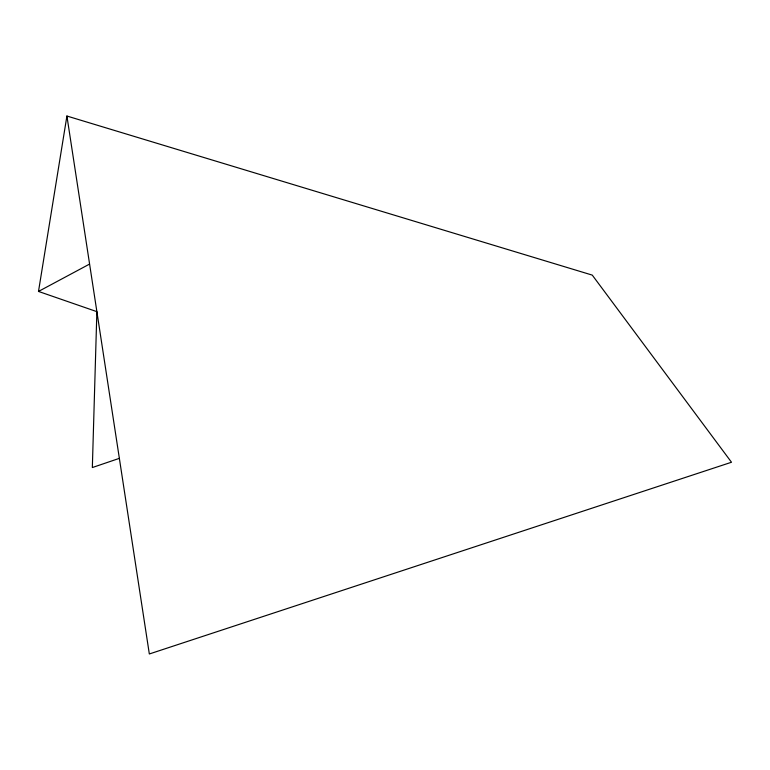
<?xml version="1.0" encoding="UTF-8"?>
<svg xmlns="http://www.w3.org/2000/svg" width="770" height="770" viewBox="0 0 770 770"><rect width="100%" height="100%" fill="white"/><g stroke="black" fill="none" stroke-linecap="round" stroke-linejoin="round"><path stroke-width="1.16" d="M119.36 458.352L92.342 467.544L96.876 311.648L38.5 291.435L66.913 116.029L592.265 275.111L731.5 462.25L149.332 653.971L66.913 116.029M38.5 291.435L89.387 264.177"/></g></svg>
